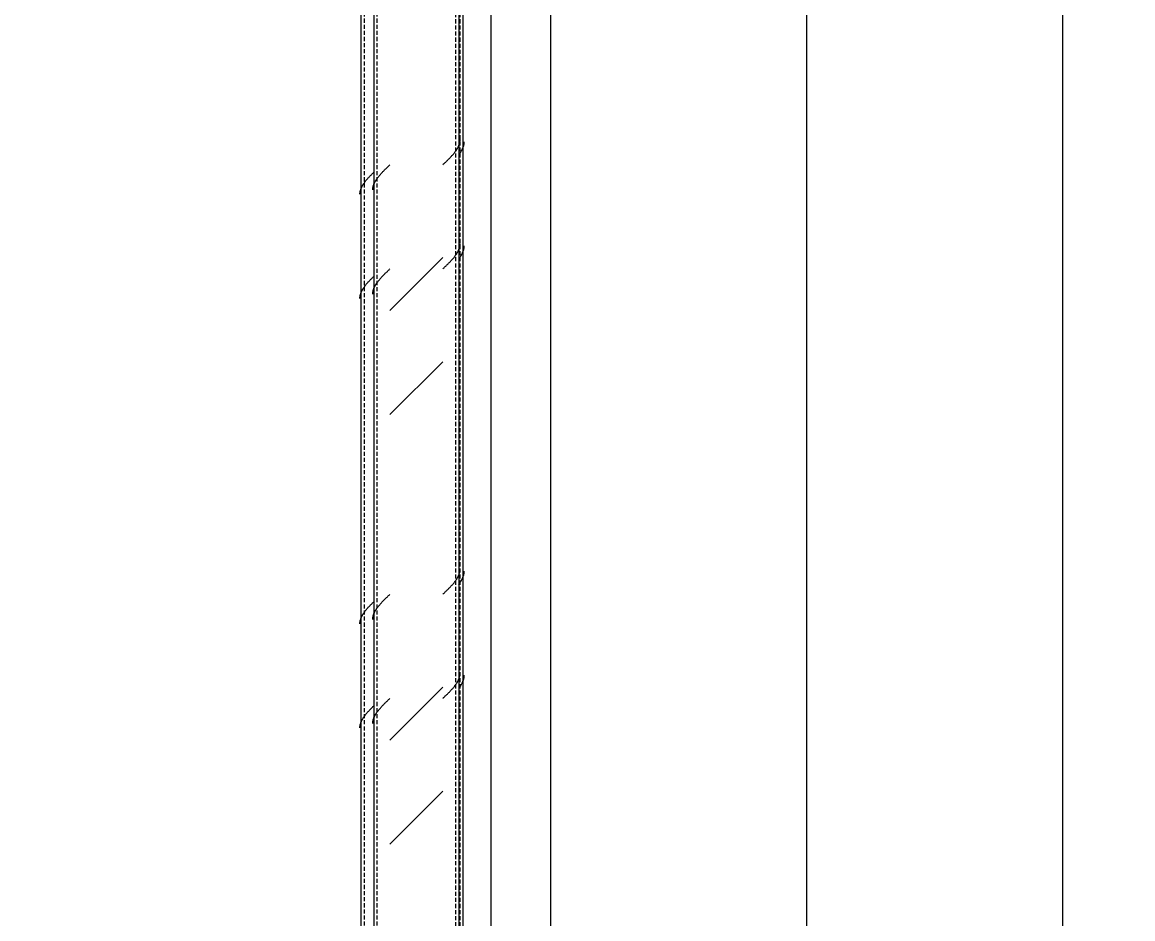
# Model space of a CAD drawing. Header units: centimetres. Extents: x -11896 to 2794, y -437 to 1921.
# Drawn here: x -2353 to -2222.9, y 174.1 to 279.1 of the extents above; entities that cross this region are included whole.
import ezdxf

# ---------------------------------------------------------------- set-up
doc = ezdxf.new("R2010")
doc.units = ezdxf.units.CM
doc.linetypes.add('Hidden', pattern=[0.714375, 0.47625, -0.238125])
for name, color, linetype, lineweight in [('A-ANNO-DIMS', 7, 'Continuous', 9), ('A-ANNO-DIMS-100', 7, 'Continuous', 9), ('A-WALL', 7, 'Continuous', 9), ('A-WALL-PATT', 7, 'Continuous', 35), ('S-COLS', 7, 'Continuous', 9)]:
    doc.layers.add(name, color=color, linetype=linetype, lineweight=lineweight)
doc.styles.add('Century Gothic_1', font='GOTHIC.TTF', dxfattribs={"height": 15})
doc.dimstyles.new('FCA_N_Cotas_E100', dxfattribs={"dimscale": 30.48, "dimtxt": 15.662524, "dimasz": 0.492126, "dimexe": 0.656168, "dimexo": 0.656168, "dimgap": 0.032808, "dimtad": 1, "dimlfac": 0.01, "dimrnd": 0.01, "dimzin": 0, "dimdsep": 46, "dimtxsty": 'Century Gothic_1', "dimblk1": 'OBLIQUE', "dimblk2": 'OBLIQUE', "dimsah": 1, "dimcen": 0.09, "dimdle": 0.656168, "dimazin": 2, "dimtfac": 1, "dimtdec": 4, "dimtix": 1, "dimtmove": 0, "dimatfit": 3, "dimfxl": 1, "dimtvp": 1, "dimtolj": 1, "dimtzin": 0, "dimarcsym": 2})

# ---------------------------------------------------------------- blocks, each defined once
blk = doc.blocks.new('FP_14-Sección 2-2')
at = {"layer": 'S-COLS'}
blk.add_line((-3752.5, 94), (-3752.5, 375.86), dxfattribs=at)
at = {"layer": 'S-COLS', "color": 9, "true_color": 0xc0c0c0}
for p, q in [((-3752.78, 264.16), (-3752.75, 264.21)), ((-3752.75, 264.21), (-3752.73, 264.26)), ((-3752.73, 264.26), (-3752.7, 264.3)), ((-3752.7, 264.3), (-3752.67, 264.35)), ((-3752.67, 264.35), (-3752.65, 264.4)), ((-3752.65, 264.4), (-3752.62, 264.44)), ((-3752.62, 264.44), (-3752.6, 264.49)), ((-3752.6, 264.49), (-3752.58, 264.54)), ((-3752.58, 264.54), (-3752.56, 264.58)), ((-3752.56, 264.58), (-3752.54, 264.63)), ((-3752.54, 264.63), (-3752.52, 264.68)), ((-3752.52, 264.68), (-3752.5, 264.72)), ((-3752.5, 264.72), (-3752.49, 264.77)), ((-3752.49, 264.77), (-3752.47, 264.82)), ((-3752.47, 264.82), (-3752.46, 264.86)), ((-3752.46, 264.86), (-3752.45, 264.91)), ((-3752.45, 264.91), (-3752.44, 264.96)), ((-3752.44, 264.96), (-3752.43, 265)), ((-3752.43, 265), (-3752.42, 265.05)), ((-3752.42, 265.05), (-3752.41, 265.1)), ((-3752.41, 265.1), (-3752.4, 265.14)), ((-3752.4, 265.19), (-3752.39, 265.24)), ((-3752.4, 265.14), (-3752.4, 265.19)), ((-3752.39, 265.28), (-3752.39, 265.33)), ((-3752.39, 265.24), (-3752.39, 265.28)), ((-3753.92, 262.85), (-3753.87, 262.9)), ((-3753.87, 262.9), (-3753.82, 262.95)), ((-3753.82, 262.95), (-3753.77, 262.99)), ((-3753.77, 262.99), (-3753.73, 263.04)), ((-3753.73, 263.04), (-3753.68, 263.09)), ((-3753.68, 263.09), (-3753.63, 263.13)), ((-3753.63, 263.13), (-3753.59, 263.18)), ((-3753.59, 263.18), (-3753.54, 263.23)), ((-3753.54, 263.23), (-3753.5, 263.27)), ((-3753.5, 263.27), (-3753.45, 263.32)), ((-3753.45, 263.32), (-3753.41, 263.37)), ((-3753.41, 263.37), (-3753.37, 263.41)), ((-3753.37, 263.41), (-3753.33, 263.46)), ((-3753.33, 263.46), (-3753.28, 263.51)), ((-3753.28, 263.51), (-3753.24, 263.55)), ((-3753.24, 263.55), (-3753.2, 263.6)), ((-3753.2, 263.6), (-3753.16, 263.65)), ((-3753.16, 263.65), (-3753.13, 263.69)), ((-3753.13, 263.69), (-3753.09, 263.74)), ((-3753.09, 263.74), (-3753.05, 263.79)), ((-3753.05, 263.79), (-3753.01, 263.83)), ((-3753.01, 263.83), (-3752.98, 263.88)), ((-3752.98, 263.88), (-3752.94, 263.93)), ((-3752.94, 263.93), (-3752.91, 263.97)), ((-3752.91, 263.97), (-3752.88, 264.02)), ((-3752.88, 264.02), (-3752.85, 264.07)), ((-3752.85, 264.07), (-3752.81, 264.11)), ((-3752.81, 264.11), (-3752.78, 264.16)), ((-3754.41, 262.38), (-3754.36, 262.43)), ((-3754.36, 262.43), (-3754.31, 262.48)), ((-3754.31, 262.48), (-3754.26, 262.53)), ((-3754.26, 262.53), (-3754.21, 262.57)), ((-3754.21, 262.57), (-3754.16, 262.62)), ((-3754.16, 262.62), (-3754.11, 262.67)), ((-3754.11, 262.67), (-3754.06, 262.71)), ((-3754.06, 262.71), (-3754.01, 262.76)), ((-3754.01, 262.76), (-3753.96, 262.81)), ((-3753.96, 262.81), (-3753.92, 262.85)), ((-3752.54, 252.44), (-3752.52, 252.49)), ((-3752.52, 252.49), (-3752.5, 252.53)), ((-3752.5, 252.53), (-3752.49, 252.58)), ((-3752.49, 252.58), (-3752.47, 252.63)), ((-3752.47, 252.63), (-3752.46, 252.67)), ((-3752.46, 252.67), (-3752.45, 252.72)), ((-3752.45, 252.72), (-3752.44, 252.77)), ((-3752.44, 252.77), (-3752.43, 252.81)), ((-3752.43, 252.81), (-3752.42, 252.86)), ((-3752.42, 252.86), (-3752.41, 252.91)), ((-3752.41, 252.91), (-3752.4, 252.95)), ((-3752.4, 253), (-3752.39, 253.05)), ((-3752.4, 252.95), (-3752.4, 253)), ((-3752.39, 253.09), (-3752.39, 253.14)), ((-3752.39, 253.05), (-3752.39, 253.09)), ((-3753.45, 251.13), (-3753.41, 251.18)), ((-3753.41, 251.18), (-3753.37, 251.22)), ((-3753.37, 251.22), (-3753.33, 251.27)), ((-3753.33, 251.27), (-3753.28, 251.32)), ((-3753.28, 251.32), (-3753.24, 251.36)), ((-3753.24, 251.36), (-3753.2, 251.41)), ((-3753.2, 251.41), (-3753.16, 251.46)), ((-3753.16, 251.46), (-3753.13, 251.5)), ((-3753.13, 251.5), (-3753.09, 251.55)), ((-3753.09, 251.55), (-3753.05, 251.6)), ((-3753.05, 251.6), (-3753.01, 251.64)), ((-3753.01, 251.64), (-3752.98, 251.69)), ((-3752.98, 251.69), (-3752.94, 251.74)), ((-3752.94, 251.74), (-3752.91, 251.79)), ((-3752.91, 251.79), (-3752.88, 251.83)), ((-3752.88, 251.83), (-3752.85, 251.88)), ((-3752.85, 251.88), (-3752.81, 251.93)), ((-3752.81, 251.93), (-3752.78, 251.97)), ((-3752.78, 251.97), (-3752.75, 252.02)), ((-3752.75, 252.02), (-3752.73, 252.07)), ((-3752.73, 252.07), (-3752.7, 252.11)), ((-3752.7, 252.11), (-3752.67, 252.16)), ((-3752.67, 252.16), (-3752.65, 252.21)), ((-3752.65, 252.21), (-3752.62, 252.25)), ((-3752.62, 252.25), (-3752.6, 252.3)), ((-3752.6, 252.3), (-3752.58, 252.35)), ((-3752.58, 252.35), (-3752.56, 252.39)), ((-3752.56, 252.39), (-3752.54, 252.44)), ((-3754.41, 250.2), (-3754.36, 250.24)), ((-3754.36, 250.24), (-3754.31, 250.29)), ((-3754.31, 250.29), (-3754.26, 250.34)), ((-3754.26, 250.34), (-3754.21, 250.38)), ((-3754.21, 250.38), (-3754.16, 250.43)), ((-3754.16, 250.43), (-3754.11, 250.48)), ((-3754.11, 250.48), (-3754.06, 250.52)), ((-3754.06, 250.52), (-3754.01, 250.57)), ((-3754.01, 250.57), (-3753.96, 250.62)), ((-3753.96, 250.62), (-3753.92, 250.66)), ((-3753.92, 250.66), (-3753.87, 250.71)), ((-3753.87, 250.71), (-3753.82, 250.76)), ((-3753.82, 250.76), (-3753.77, 250.8)), ((-3753.77, 250.8), (-3753.73, 250.85)), ((-3753.73, 250.85), (-3753.68, 250.9)), ((-3753.68, 250.9), (-3753.63, 250.94)), ((-3753.63, 250.94), (-3753.59, 250.99)), ((-3753.59, 250.99), (-3753.54, 251.04)), ((-3753.54, 251.04), (-3753.5, 251.08)), ((-3753.5, 251.08), (-3753.45, 251.13)), ((-3752.43, 214.71), (-3752.42, 214.76)), ((-3752.42, 214.76), (-3752.41, 214.81)), ((-3752.41, 214.81), (-3752.4, 214.85)), ((-3752.4, 214.9), (-3752.39, 214.95)), ((-3752.4, 214.85), (-3752.4, 214.9)), ((-3752.39, 214.99), (-3752.39, 215.04)), ((-3752.39, 214.95), (-3752.39, 214.99)), ((-3753.13, 213.4), (-3753.09, 213.45)), ((-3753.09, 213.45), (-3753.05, 213.5)), ((-3753.05, 213.5), (-3753.01, 213.54)), ((-3753.01, 213.54), (-3752.98, 213.59)), ((-3752.98, 213.59), (-3752.94, 213.64)), ((-3752.94, 213.64), (-3752.91, 213.69)), ((-3752.91, 213.69), (-3752.88, 213.73)), ((-3752.88, 213.73), (-3752.85, 213.78)), ((-3752.85, 213.78), (-3752.81, 213.83)), ((-3752.81, 213.83), (-3752.78, 213.87)), ((-3752.78, 213.87), (-3752.75, 213.92)), ((-3752.75, 213.92), (-3752.73, 213.97)), ((-3752.73, 213.97), (-3752.7, 214.01)), ((-3752.7, 214.01), (-3752.67, 214.06)), ((-3752.67, 214.06), (-3752.65, 214.11)), ((-3752.65, 214.11), (-3752.62, 214.15)), ((-3752.62, 214.15), (-3752.6, 214.2)), ((-3752.6, 214.2), (-3752.58, 214.25)), ((-3752.58, 214.25), (-3752.56, 214.29)), ((-3752.56, 214.29), (-3752.54, 214.34)), ((-3752.54, 214.34), (-3752.52, 214.39)), ((-3752.52, 214.39), (-3752.5, 214.43)), ((-3752.5, 214.43), (-3752.49, 214.48)), ((-3752.49, 214.48), (-3752.47, 214.53)), ((-3752.47, 214.53), (-3752.46, 214.57)), ((-3752.46, 214.57), (-3752.45, 214.62)), ((-3752.45, 214.62), (-3752.44, 214.67)), ((-3752.44, 214.67), (-3752.43, 214.71)), ((-3754.41, 212.1), (-3754.36, 212.14)), ((-3754.36, 212.14), (-3754.31, 212.19)), ((-3754.31, 212.19), (-3754.26, 212.24)), ((-3754.26, 212.24), (-3754.21, 212.28)), ((-3754.21, 212.28), (-3754.16, 212.33)), ((-3754.16, 212.33), (-3754.11, 212.38)), ((-3754.11, 212.38), (-3754.06, 212.42)), ((-3754.06, 212.42), (-3754.01, 212.47)), ((-3754.01, 212.47), (-3753.96, 212.52)), ((-3753.96, 212.52), (-3753.92, 212.56)), ((-3753.92, 212.56), (-3753.87, 212.61)), ((-3753.87, 212.61), (-3753.82, 212.66)), ((-3753.82, 212.66), (-3753.77, 212.7)), ((-3753.77, 212.7), (-3753.73, 212.75)), ((-3753.73, 212.75), (-3753.68, 212.8)), ((-3753.68, 212.8), (-3753.63, 212.84)), ((-3753.63, 212.84), (-3753.59, 212.89)), ((-3753.59, 212.89), (-3753.54, 212.94)), ((-3753.54, 212.94), (-3753.5, 212.98)), ((-3753.5, 212.98), (-3753.45, 213.03)), ((-3753.45, 213.03), (-3753.41, 213.08)), ((-3753.41, 213.08), (-3753.37, 213.12)), ((-3753.37, 213.12), (-3753.33, 213.17)), ((-3753.33, 213.17), (-3753.28, 213.22)), ((-3753.28, 213.22), (-3753.24, 213.26)), ((-3753.24, 213.26), (-3753.2, 213.31)), ((-3753.2, 213.31), (-3753.16, 213.36)), ((-3753.16, 213.36), (-3753.13, 213.4)), ((-3752.78, 201.68), (-3752.75, 201.73)), ((-3752.75, 201.73), (-3752.73, 201.78)), ((-3752.73, 201.78), (-3752.7, 201.82)), ((-3752.7, 201.82), (-3752.67, 201.87)), ((-3752.67, 201.87), (-3752.65, 201.92)), ((-3752.65, 201.92), (-3752.62, 201.96)), ((-3752.62, 201.96), (-3752.6, 202.01)), ((-3752.6, 202.01), (-3752.58, 202.06)), ((-3752.58, 202.06), (-3752.56, 202.1)), ((-3752.56, 202.1), (-3752.54, 202.15)), ((-3752.54, 202.15), (-3752.52, 202.2)), ((-3752.52, 202.2), (-3752.5, 202.24)), ((-3752.5, 202.24), (-3752.49, 202.29)), ((-3752.49, 202.29), (-3752.47, 202.34)), ((-3752.47, 202.34), (-3752.46, 202.38)), ((-3752.46, 202.38), (-3752.45, 202.43)), ((-3752.45, 202.43), (-3752.44, 202.48)), ((-3752.44, 202.48), (-3752.43, 202.52)), ((-3752.43, 202.52), (-3752.42, 202.57)), ((-3752.42, 202.57), (-3752.41, 202.62)), ((-3752.41, 202.62), (-3752.4, 202.66)), ((-3752.4, 202.71), (-3752.39, 202.76)), ((-3752.4, 202.66), (-3752.4, 202.71)), ((-3752.39, 202.8), (-3752.39, 202.85)), ((-3752.39, 202.76), (-3752.39, 202.8)), ((-3753.92, 200.37), (-3753.87, 200.42)), ((-3753.87, 200.42), (-3753.82, 200.47)), ((-3753.82, 200.47), (-3753.77, 200.51)), ((-3753.77, 200.51), (-3753.73, 200.56)), ((-3753.73, 200.56), (-3753.68, 200.61)), ((-3753.68, 200.61), (-3753.63, 200.65)), ((-3753.63, 200.65), (-3753.59, 200.7)), ((-3753.59, 200.7), (-3753.54, 200.75)), ((-3753.54, 200.75), (-3753.5, 200.79)), ((-3753.5, 200.79), (-3753.45, 200.84)), ((-3753.45, 200.84), (-3753.41, 200.89)), ((-3753.41, 200.89), (-3753.37, 200.93)), ((-3753.37, 200.93), (-3753.33, 200.98)), ((-3753.33, 200.98), (-3753.28, 201.03)), ((-3753.28, 201.03), (-3753.24, 201.07)), ((-3753.24, 201.07), (-3753.2, 201.12)), ((-3753.2, 201.12), (-3753.16, 201.17)), ((-3753.16, 201.17), (-3753.13, 201.22)), ((-3753.13, 201.22), (-3753.09, 201.26)), ((-3753.09, 201.26), (-3753.05, 201.31)), ((-3753.05, 201.31), (-3753.01, 201.36)), ((-3753.01, 201.36), (-3752.98, 201.4)), ((-3752.98, 201.4), (-3752.94, 201.45)), ((-3752.94, 201.45), (-3752.91, 201.5)), ((-3752.91, 201.5), (-3752.88, 201.54)), ((-3752.88, 201.54), (-3752.85, 201.59)), ((-3752.85, 201.59), (-3752.81, 201.64)), ((-3752.81, 201.64), (-3752.78, 201.68)), ((-3754.41, 199.91), (-3754.36, 199.95)), ((-3754.36, 199.95), (-3754.31, 200)), ((-3754.31, 200), (-3754.26, 200.05)), ((-3754.26, 200.05), (-3754.21, 200.09)), ((-3754.21, 200.09), (-3754.16, 200.14)), ((-3754.16, 200.14), (-3754.11, 200.19)), ((-3754.11, 200.19), (-3754.06, 200.23)), ((-3754.06, 200.23), (-3754.01, 200.28)), ((-3754.01, 200.28), (-3753.96, 200.33)), ((-3753.96, 200.33), (-3753.92, 200.37))]:
    blk.add_line(p, q, dxfattribs=at)
blk = doc.blocks.new('FP_15-Sección 2-2')
at = {"layer": 'S-COLS'}
blk.add_line((-3762.5, 375.86), (-3762.5, 94), dxfattribs=at)
at = {"layer": 'S-COLS', "color": 9, "true_color": 0xc0c0c0}
for p, q in [((-3761.46, 261.54), (-3761.42, 261.59)), ((-3761.42, 261.59), (-3761.37, 261.64)), ((-3761.37, 261.64), (-3761.33, 261.68)), ((-3761.33, 261.68), (-3761.28, 261.73)), ((-3761.28, 261.73), (-3761.23, 261.78)), ((-3761.23, 261.78), (-3761.18, 261.82)), ((-3761.18, 261.82), (-3761.14, 261.87)), ((-3761.14, 261.87), (-3761.09, 261.92)), ((-3761.09, 261.92), (-3761.04, 261.96)), ((-3761.04, 261.96), (-3760.99, 262.01)), ((-3760.99, 262.01), (-3760.94, 262.06)), ((-3760.94, 262.06), (-3760.89, 262.1)), ((-3760.89, 262.1), (-3760.85, 262.15)), ((-3760.85, 262.15), (-3760.8, 262.2)), ((-3760.8, 262.2), (-3760.75, 262.24)), ((-3760.75, 262.24), (-3760.7, 262.29)), ((-3760.7, 262.29), (-3760.65, 262.34)), ((-3760.65, 262.34), (-3760.6, 262.38)), ((-3762.42, 260.23), (-3762.4, 260.28)), ((-3762.4, 260.28), (-3762.38, 260.33)), ((-3762.38, 260.33), (-3762.36, 260.37)), ((-3762.36, 260.37), (-3762.33, 260.42)), ((-3762.33, 260.42), (-3762.31, 260.47)), ((-3762.31, 260.47), (-3762.28, 260.51)), ((-3762.28, 260.51), (-3762.25, 260.56)), ((-3762.25, 260.56), (-3762.22, 260.61)), ((-3762.22, 260.61), (-3762.19, 260.65)), ((-3762.19, 260.65), (-3762.16, 260.7)), ((-3762.16, 260.7), (-3762.13, 260.75)), ((-3762.13, 260.75), (-3762.1, 260.8)), ((-3762.1, 260.8), (-3762.06, 260.84)), ((-3762.06, 260.84), (-3762.03, 260.89)), ((-3762.03, 260.89), (-3761.99, 260.94)), ((-3761.99, 260.94), (-3761.96, 260.98)), ((-3761.96, 260.98), (-3761.92, 261.03)), ((-3761.92, 261.03), (-3761.88, 261.08)), ((-3761.88, 261.08), (-3761.84, 261.12)), ((-3761.84, 261.12), (-3761.8, 261.17)), ((-3761.8, 261.17), (-3761.76, 261.22)), ((-3761.76, 261.22), (-3761.72, 261.26)), ((-3761.72, 261.26), (-3761.68, 261.31)), ((-3761.68, 261.31), (-3761.64, 261.36)), ((-3761.64, 261.36), (-3761.59, 261.4)), ((-3761.59, 261.4), (-3761.55, 261.45)), ((-3761.55, 261.45), (-3761.51, 261.5)), ((-3761.51, 261.5), (-3761.46, 261.54)), ((-3762.62, 259.49), (-3762.61, 259.53)), ((-3762.62, 259.44), (-3762.62, 259.49)), ((-3762.61, 259.58), (-3762.6, 259.63)), ((-3762.61, 259.53), (-3762.61, 259.58)), ((-3762.6, 259.67), (-3762.59, 259.72)), ((-3762.6, 259.63), (-3762.6, 259.67)), ((-3762.59, 259.72), (-3762.58, 259.77)), ((-3762.58, 259.77), (-3762.57, 259.81)), ((-3762.57, 259.81), (-3762.56, 259.86)), ((-3762.56, 259.86), (-3762.55, 259.91)), ((-3762.55, 259.91), (-3762.53, 259.95)), ((-3762.53, 259.95), (-3762.52, 260)), ((-3762.52, 260), (-3762.5, 260.05)), ((-3762.5, 260.05), (-3762.48, 260.09)), ((-3762.48, 260.09), (-3762.47, 260.14)), ((-3762.47, 260.14), (-3762.45, 260.19)), ((-3762.45, 260.19), (-3762.42, 260.23)), ((-3760.99, 249.82), (-3760.94, 249.87)), ((-3760.94, 249.87), (-3760.89, 249.91)), ((-3760.89, 249.91), (-3760.85, 249.96)), ((-3760.85, 249.96), (-3760.8, 250.01)), ((-3760.8, 250.01), (-3760.75, 250.06)), ((-3760.75, 250.06), (-3760.7, 250.1)), ((-3760.7, 250.1), (-3760.65, 250.15)), ((-3760.65, 250.15), (-3760.6, 250.2)), ((-3762.13, 248.56), (-3762.1, 248.61)), ((-3762.1, 248.61), (-3762.06, 248.65)), ((-3762.06, 248.65), (-3762.03, 248.7)), ((-3762.03, 248.7), (-3761.99, 248.75)), ((-3761.99, 248.75), (-3761.96, 248.79)), ((-3761.96, 248.79), (-3761.92, 248.84)), ((-3761.92, 248.84), (-3761.88, 248.89)), ((-3761.88, 248.89), (-3761.84, 248.93)), ((-3761.84, 248.93), (-3761.8, 248.98)), ((-3761.8, 248.98), (-3761.76, 249.03)), ((-3761.76, 249.03), (-3761.72, 249.07)), ((-3761.72, 249.07), (-3761.68, 249.12)), ((-3761.68, 249.12), (-3761.64, 249.17)), ((-3761.64, 249.17), (-3761.59, 249.21)), ((-3761.59, 249.21), (-3761.55, 249.26)), ((-3761.55, 249.26), (-3761.51, 249.31)), ((-3761.51, 249.31), (-3761.46, 249.35)), ((-3761.46, 249.35), (-3761.42, 249.4)), ((-3761.42, 249.4), (-3761.37, 249.45)), ((-3761.37, 249.45), (-3761.33, 249.49)), ((-3761.33, 249.49), (-3761.28, 249.54)), ((-3761.28, 249.54), (-3761.23, 249.59)), ((-3761.23, 249.59), (-3761.18, 249.63)), ((-3761.18, 249.63), (-3761.14, 249.68)), ((-3761.14, 249.68), (-3761.09, 249.73)), ((-3761.09, 249.73), (-3761.04, 249.77)), ((-3761.04, 249.77), (-3760.99, 249.82)), ((-3762.62, 247.3), (-3762.61, 247.34)), ((-3762.62, 247.25), (-3762.62, 247.3)), ((-3762.61, 247.39), (-3762.6, 247.44)), ((-3762.61, 247.34), (-3762.61, 247.39)), ((-3762.6, 247.48), (-3762.59, 247.53)), ((-3762.6, 247.44), (-3762.6, 247.48)), ((-3762.59, 247.53), (-3762.58, 247.58)), ((-3762.58, 247.58), (-3762.57, 247.62)), ((-3762.57, 247.62), (-3762.56, 247.67)), ((-3762.56, 247.67), (-3762.55, 247.72)), ((-3762.55, 247.72), (-3762.53, 247.76)), ((-3762.53, 247.76), (-3762.52, 247.81)), ((-3762.52, 247.81), (-3762.5, 247.86)), ((-3762.5, 247.86), (-3762.48, 247.9)), ((-3762.48, 247.9), (-3762.47, 247.95)), ((-3762.47, 247.95), (-3762.45, 248)), ((-3762.45, 248), (-3762.42, 248.04)), ((-3762.42, 248.04), (-3762.4, 248.09)), ((-3762.4, 248.09), (-3762.38, 248.14)), ((-3762.38, 248.14), (-3762.36, 248.18)), ((-3762.36, 248.18), (-3762.33, 248.23)), ((-3762.33, 248.23), (-3762.31, 248.28)), ((-3762.31, 248.28), (-3762.28, 248.33)), ((-3762.28, 248.33), (-3762.25, 248.37)), ((-3762.25, 248.37), (-3762.22, 248.42)), ((-3762.22, 248.42), (-3762.19, 248.47)), ((-3762.19, 248.47), (-3762.16, 248.51)), ((-3762.16, 248.51), (-3762.13, 248.56)), ((-3761.88, 210.79), (-3761.84, 210.83)), ((-3761.84, 210.83), (-3761.8, 210.88)), ((-3761.8, 210.88), (-3761.76, 210.93)), ((-3761.76, 210.93), (-3761.72, 210.97)), ((-3761.72, 210.97), (-3761.68, 211.02)), ((-3761.68, 211.02), (-3761.64, 211.07)), ((-3761.64, 211.07), (-3761.59, 211.11)), ((-3761.59, 211.11), (-3761.55, 211.16)), ((-3761.55, 211.16), (-3761.51, 211.21)), ((-3761.51, 211.21), (-3761.46, 211.25)), ((-3761.46, 211.25), (-3761.42, 211.3)), ((-3761.42, 211.3), (-3761.37, 211.35)), ((-3761.37, 211.35), (-3761.33, 211.39)), ((-3761.33, 211.39), (-3761.28, 211.44)), ((-3761.28, 211.44), (-3761.23, 211.49)), ((-3761.23, 211.49), (-3761.18, 211.53)), ((-3761.18, 211.53), (-3761.14, 211.58)), ((-3761.14, 211.58), (-3761.09, 211.63)), ((-3761.09, 211.63), (-3761.04, 211.67)), ((-3761.04, 211.67), (-3760.99, 211.72)), ((-3760.99, 211.72), (-3760.94, 211.77)), ((-3760.94, 211.77), (-3760.89, 211.81)), ((-3760.89, 211.81), (-3760.85, 211.86)), ((-3760.85, 211.86), (-3760.8, 211.91)), ((-3760.8, 211.91), (-3760.75, 211.96)), ((-3760.75, 211.96), (-3760.7, 212)), ((-3760.7, 212), (-3760.65, 212.05)), ((-3760.65, 212.05), (-3760.6, 212.1)), ((-3762.58, 209.48), (-3762.57, 209.52)), ((-3762.57, 209.52), (-3762.56, 209.57)), ((-3762.56, 209.57), (-3762.55, 209.62)), ((-3762.55, 209.62), (-3762.53, 209.66)), ((-3762.53, 209.66), (-3762.52, 209.71)), ((-3762.52, 209.71), (-3762.5, 209.76)), ((-3762.5, 209.76), (-3762.48, 209.8)), ((-3762.48, 209.8), (-3762.47, 209.85)), ((-3762.47, 209.85), (-3762.45, 209.9)), ((-3762.45, 209.9), (-3762.42, 209.94)), ((-3762.42, 209.94), (-3762.4, 209.99)), ((-3762.4, 209.99), (-3762.38, 210.04)), ((-3762.38, 210.04), (-3762.36, 210.08)), ((-3762.36, 210.08), (-3762.33, 210.13)), ((-3762.33, 210.13), (-3762.31, 210.18)), ((-3762.31, 210.18), (-3762.28, 210.23)), ((-3762.28, 210.23), (-3762.25, 210.27)), ((-3762.25, 210.27), (-3762.22, 210.32)), ((-3762.22, 210.32), (-3762.19, 210.37)), ((-3762.19, 210.37), (-3762.16, 210.41)), ((-3762.16, 210.41), (-3762.13, 210.46)), ((-3762.13, 210.46), (-3762.1, 210.51)), ((-3762.1, 210.51), (-3762.06, 210.55)), ((-3762.06, 210.55), (-3762.03, 210.6)), ((-3762.03, 210.6), (-3761.99, 210.65)), ((-3761.99, 210.65), (-3761.96, 210.69)), ((-3761.96, 210.69), (-3761.92, 210.74)), ((-3761.92, 210.74), (-3761.88, 210.79)), ((-3762.62, 209.2), (-3762.61, 209.24)), ((-3762.62, 209.15), (-3762.62, 209.2)), ((-3762.61, 209.29), (-3762.6, 209.34)), ((-3762.61, 209.24), (-3762.61, 209.29)), ((-3762.6, 209.38), (-3762.59, 209.43)), ((-3762.6, 209.34), (-3762.6, 209.38)), ((-3762.59, 209.43), (-3762.58, 209.48)), ((-3761.46, 199.06), (-3761.42, 199.11)), ((-3761.42, 199.11), (-3761.37, 199.16)), ((-3761.37, 199.16), (-3761.33, 199.2)), ((-3761.33, 199.2), (-3761.28, 199.25)), ((-3761.28, 199.25), (-3761.23, 199.3)), ((-3761.23, 199.3), (-3761.18, 199.34)), ((-3761.18, 199.34), (-3761.14, 199.39)), ((-3761.14, 199.39), (-3761.09, 199.44)), ((-3761.09, 199.44), (-3761.04, 199.49)), ((-3761.04, 199.49), (-3760.99, 199.53)), ((-3760.99, 199.53), (-3760.94, 199.58)), ((-3760.94, 199.58), (-3760.89, 199.63)), ((-3760.89, 199.63), (-3760.85, 199.67)), ((-3760.85, 199.67), (-3760.8, 199.72)), ((-3760.8, 199.72), (-3760.75, 199.77)), ((-3760.75, 199.77), (-3760.7, 199.81)), ((-3760.7, 199.81), (-3760.65, 199.86)), ((-3760.65, 199.86), (-3760.6, 199.91)), ((-3762.4, 197.8), (-3762.38, 197.85)), ((-3762.38, 197.85), (-3762.36, 197.9)), ((-3762.36, 197.9), (-3762.33, 197.94)), ((-3762.33, 197.94), (-3762.31, 197.99)), ((-3762.31, 197.99), (-3762.28, 198.04)), ((-3762.28, 198.04), (-3762.25, 198.08)), ((-3762.25, 198.08), (-3762.22, 198.13)), ((-3762.22, 198.13), (-3762.19, 198.18)), ((-3762.19, 198.18), (-3762.16, 198.22)), ((-3762.16, 198.22), (-3762.13, 198.27)), ((-3762.13, 198.27), (-3762.1, 198.32)), ((-3762.1, 198.32), (-3762.06, 198.36)), ((-3762.06, 198.36), (-3762.03, 198.41)), ((-3762.03, 198.41), (-3761.99, 198.46)), ((-3761.99, 198.46), (-3761.96, 198.5)), ((-3761.96, 198.5), (-3761.92, 198.55)), ((-3761.92, 198.55), (-3761.88, 198.6)), ((-3761.88, 198.6), (-3761.84, 198.64)), ((-3761.84, 198.64), (-3761.8, 198.69)), ((-3761.8, 198.69), (-3761.76, 198.74)), ((-3761.76, 198.74), (-3761.72, 198.78)), ((-3761.72, 198.78), (-3761.68, 198.83)), ((-3761.68, 198.83), (-3761.64, 198.88)), ((-3761.64, 198.88), (-3761.59, 198.92)), ((-3761.59, 198.92), (-3761.55, 198.97)), ((-3761.55, 198.97), (-3761.51, 199.02)), ((-3761.51, 199.02), (-3761.46, 199.06)), ((-3762.62, 197.01), (-3762.61, 197.05)), ((-3762.62, 196.96), (-3762.62, 197.01)), ((-3762.61, 197.1), (-3762.6, 197.15)), ((-3762.61, 197.05), (-3762.61, 197.1)), ((-3762.6, 197.19), (-3762.59, 197.24)), ((-3762.6, 197.15), (-3762.6, 197.19)), ((-3762.59, 197.24), (-3762.58, 197.29)), ((-3762.58, 197.29), (-3762.57, 197.33)), ((-3762.57, 197.33), (-3762.56, 197.38)), ((-3762.56, 197.38), (-3762.55, 197.43)), ((-3762.55, 197.43), (-3762.53, 197.47)), ((-3762.53, 197.47), (-3762.52, 197.52)), ((-3762.52, 197.52), (-3762.5, 197.57)), ((-3762.5, 197.57), (-3762.48, 197.62)), ((-3762.48, 197.62), (-3762.47, 197.66)), ((-3762.47, 197.66), (-3762.45, 197.71)), ((-3762.45, 197.71), (-3762.42, 197.76)), ((-3762.42, 197.76), (-3762.4, 197.8))]:
    blk.add_line(p, q, dxfattribs=at)
blk = doc.blocks.new('HSS Rectangular-Column - 100 x 100 mm-1654927-Sección 2-2')
at = {"layer": 'S-COLS', "true_color": 0xc0c0c0}
h = blk.add_hatch(dxfattribs=at)
h.set_pattern_fill('FP_7', color=9, style=0, pattern_type=2)
h.set_pattern_definition([(45, (-5061.785, 712), (-25.1447, 25.1447), []), (45, (-5061.785, 750.1), (-25.1447, 25.1447), [])])
h.paths.add_polyline_path([(-3754.41, 94), (-3754.41, 375.86), (-3755, 375.81), (-3755.28, 375.14), (-3756.08, 374.86), (-3759.22, 374.93), (-3759.72, 375.14), (-3760, 375.86), (-3760.6, 375.81), (-3760.6, 94)])
h.paths.add_polyline_path([(-3756.46, 375.36), (-3755.78, 375.64), (-3755.78, 375.86), (-3759.29, 375.81), (-3759.22, 375.64), (-3758.55, 375.36)])
at = {"layer": 'S-COLS', "linetype": 'Hidden'}
for p, q in [((-3762.1, 94), (-3762.1, 375.86)), ((-3752.9, 375.86), (-3752.9, 94))]:
    blk.add_line(p, q, dxfattribs=at)
at = {"layer": 'S-COLS'}
for name in ['FP_15-Sección 2-2', 'FP_14-Sección 2-2']:
    blk.add_blockref(name, (0, 0), dxfattribs=at)
blk = doc.blocks.new('FP_17-Sección 2-2')
at = {"layer": 'S-COLS'}
blk.add_line((-3752, 94), (-3752, 375.86), dxfattribs=at)
at = {"layer": 'S-COLS', "color": 9, "true_color": 0xc0c0c0}
for p, q in [((-3752.15, 264.15), (-3752.12, 264.2)), ((-3752.12, 264.2), (-3752.1, 264.25)), ((-3752.1, 264.25), (-3752.08, 264.29)), ((-3752.08, 264.29), (-3752.06, 264.34)), ((-3752.06, 264.34), (-3752.04, 264.39)), ((-3752.04, 264.39), (-3752.02, 264.43)), ((-3752.02, 264.43), (-3752, 264.48)), ((-3752, 264.48), (-3751.99, 264.53)), ((-3751.99, 264.53), (-3751.97, 264.57)), ((-3751.97, 264.57), (-3751.96, 264.62)), ((-3751.96, 264.62), (-3751.95, 264.67)), ((-3751.95, 264.67), (-3751.94, 264.71)), ((-3751.94, 264.71), (-3751.93, 264.76)), ((-3751.93, 264.76), (-3751.92, 264.81)), ((-3751.92, 264.81), (-3751.91, 264.85)), ((-3751.91, 264.85), (-3751.9, 264.9)), ((-3751.9, 264.95), (-3751.89, 264.99)), ((-3751.9, 264.9), (-3751.9, 264.95)), ((-3751.89, 265.04), (-3751.89, 265.09)), ((-3751.89, 264.99), (-3751.89, 265.04)), ((-3752.51, 263.59), (-3752.48, 263.64)), ((-3752.48, 263.64), (-3752.44, 263.68)), ((-3752.44, 263.68), (-3752.41, 263.73)), ((-3752.41, 263.73), (-3752.38, 263.78)), ((-3752.38, 263.78), (-3752.35, 263.83)), ((-3752.35, 263.83), (-3752.31, 263.87)), ((-3752.31, 263.87), (-3752.28, 263.92)), ((-3752.28, 263.92), (-3752.25, 263.97)), ((-3752.25, 263.97), (-3752.23, 264.01)), ((-3752.23, 264.01), (-3752.2, 264.06)), ((-3752.2, 264.06), (-3752.17, 264.11)), ((-3752.17, 264.11), (-3752.15, 264.15)), ((-3751.96, 252.43), (-3751.95, 252.48)), ((-3751.95, 252.48), (-3751.94, 252.52)), ((-3751.94, 252.52), (-3751.93, 252.57)), ((-3751.93, 252.57), (-3751.92, 252.62)), ((-3751.92, 252.62), (-3751.91, 252.66)), ((-3751.91, 252.66), (-3751.9, 252.71)), ((-3751.9, 252.76), (-3751.89, 252.8)), ((-3751.9, 252.71), (-3751.9, 252.76)), ((-3751.89, 252.85), (-3751.89, 252.9)), ((-3751.89, 252.8), (-3751.89, 252.85)), ((-3752.51, 251.4), (-3752.48, 251.45)), ((-3752.48, 251.45), (-3752.44, 251.5)), ((-3752.44, 251.5), (-3752.41, 251.54)), ((-3752.41, 251.54), (-3752.38, 251.59)), ((-3752.38, 251.59), (-3752.35, 251.64)), ((-3752.35, 251.64), (-3752.31, 251.68)), ((-3752.31, 251.68), (-3752.28, 251.73)), ((-3752.28, 251.73), (-3752.25, 251.78)), ((-3752.25, 251.78), (-3752.23, 251.82)), ((-3752.23, 251.82), (-3752.2, 251.87)), ((-3752.2, 251.87), (-3752.17, 251.92)), ((-3752.17, 251.92), (-3752.15, 251.96)), ((-3752.15, 251.96), (-3752.12, 252.01)), ((-3752.12, 252.01), (-3752.1, 252.06)), ((-3752.1, 252.06), (-3752.08, 252.1)), ((-3752.08, 252.1), (-3752.06, 252.15)), ((-3752.06, 252.15), (-3752.04, 252.2)), ((-3752.04, 252.2), (-3752.02, 252.24)), ((-3752.02, 252.24), (-3752, 252.29)), ((-3752, 252.29), (-3751.99, 252.34)), ((-3751.99, 252.34), (-3751.97, 252.38)), ((-3751.97, 252.38), (-3751.96, 252.43)), ((-3751.89, 214.75), (-3751.89, 214.8)), ((-3751.89, 214.7), (-3751.89, 214.75)), ((-3752.44, 213.4), (-3752.41, 213.44)), ((-3752.41, 213.44), (-3752.38, 213.49)), ((-3752.38, 213.49), (-3752.35, 213.54)), ((-3752.35, 213.54), (-3752.31, 213.58)), ((-3752.31, 213.58), (-3752.28, 213.63)), ((-3752.28, 213.63), (-3752.25, 213.68)), ((-3752.25, 213.68), (-3752.23, 213.72)), ((-3752.23, 213.72), (-3752.2, 213.77)), ((-3752.2, 213.77), (-3752.17, 213.82)), ((-3752.17, 213.82), (-3752.15, 213.86)), ((-3752.15, 213.86), (-3752.12, 213.91)), ((-3752.12, 213.91), (-3752.1, 213.96)), ((-3752.1, 213.96), (-3752.08, 214)), ((-3752.08, 214), (-3752.06, 214.05)), ((-3752.06, 214.05), (-3752.04, 214.1)), ((-3752.04, 214.1), (-3752.02, 214.14)), ((-3752.02, 214.14), (-3752, 214.19)), ((-3752, 214.19), (-3751.99, 214.24)), ((-3751.99, 214.24), (-3751.97, 214.28)), ((-3751.97, 214.28), (-3751.96, 214.33)), ((-3751.96, 214.33), (-3751.95, 214.38)), ((-3751.95, 214.38), (-3751.94, 214.42)), ((-3751.94, 214.42), (-3751.93, 214.47)), ((-3751.93, 214.47), (-3751.92, 214.52)), ((-3751.92, 214.52), (-3751.91, 214.56)), ((-3751.91, 214.56), (-3751.9, 214.61)), ((-3751.9, 214.66), (-3751.89, 214.7)), ((-3751.9, 214.61), (-3751.9, 214.66)), ((-3752.51, 213.3), (-3752.48, 213.35)), ((-3752.48, 213.35), (-3752.44, 213.4)), ((-3752.15, 201.67), (-3752.12, 201.72)), ((-3752.12, 201.72), (-3752.1, 201.77)), ((-3752.1, 201.77), (-3752.08, 201.81)), ((-3752.08, 201.81), (-3752.06, 201.86)), ((-3752.06, 201.86), (-3752.04, 201.91)), ((-3752.04, 201.91), (-3752.02, 201.95)), ((-3752.02, 201.95), (-3752, 202)), ((-3752, 202), (-3751.99, 202.05)), ((-3751.99, 202.05), (-3751.97, 202.09)), ((-3751.97, 202.09), (-3751.96, 202.14)), ((-3751.96, 202.14), (-3751.95, 202.19)), ((-3751.95, 202.19), (-3751.94, 202.23)), ((-3751.94, 202.23), (-3751.93, 202.28)), ((-3751.93, 202.28), (-3751.92, 202.33)), ((-3751.92, 202.33), (-3751.91, 202.37)), ((-3751.91, 202.37), (-3751.9, 202.42)), ((-3751.9, 202.47), (-3751.89, 202.52)), ((-3751.9, 202.42), (-3751.9, 202.47)), ((-3751.89, 202.56), (-3751.89, 202.61)), ((-3751.89, 202.52), (-3751.89, 202.56)), ((-3752.51, 201.11), (-3752.48, 201.16)), ((-3752.48, 201.16), (-3752.44, 201.21)), ((-3752.44, 201.21), (-3752.41, 201.25)), ((-3752.41, 201.25), (-3752.38, 201.3)), ((-3752.38, 201.3), (-3752.35, 201.35)), ((-3752.35, 201.35), (-3752.31, 201.39)), ((-3752.31, 201.39), (-3752.28, 201.44)), ((-3752.28, 201.44), (-3752.25, 201.49)), ((-3752.25, 201.49), (-3752.23, 201.53)), ((-3752.23, 201.53), (-3752.2, 201.58)), ((-3752.2, 201.58), (-3752.17, 201.63)), ((-3752.17, 201.63), (-3752.15, 201.67))]:
    blk.add_line(p, q, dxfattribs=at)
blk = doc.blocks.new('HSS Rectangular-Column - 100 x 100 mm-V16-Sección 2-2')
at = {"layer": 'S-COLS', "linetype": 'Hidden'}
blk.add_line((-3752.4, 375.86), (-3752.4, 94), dxfattribs=at)
at = {"layer": 'S-COLS'}
blk.add_blockref('FP_17-Sección 2-2', (0, 0), dxfattribs=at)
blk = doc.blocks.new('FP_19-Sección 2-2')
at = {"layer": 'S-COLS'}
blk.add_line((-3764, 374.86), (-3764, 94), dxfattribs=at)
at = {"layer": 'S-COLS', "color": 9, "true_color": 0xc0c0c0}
for p, q in [((-3763.63, 260.25), (-3763.6, 260.29)), ((-3763.6, 260.29), (-3763.56, 260.34)), ((-3763.56, 260.34), (-3763.53, 260.39)), ((-3763.53, 260.39), (-3763.49, 260.43)), ((-3763.49, 260.43), (-3763.46, 260.48)), ((-3763.46, 260.48), (-3763.42, 260.53)), ((-3763.42, 260.53), (-3763.38, 260.57)), ((-3763.38, 260.57), (-3763.34, 260.62)), ((-3763.34, 260.62), (-3763.3, 260.67)), ((-3763.3, 260.67), (-3763.26, 260.71)), ((-3763.26, 260.71), (-3763.22, 260.76)), ((-3763.22, 260.76), (-3763.18, 260.81)), ((-3763.18, 260.81), (-3763.14, 260.86)), ((-3763.14, 260.86), (-3763.09, 260.9)), ((-3763.09, 260.9), (-3763.05, 260.95)), ((-3763.05, 260.95), (-3763.01, 261)), ((-3763.01, 261), (-3762.96, 261.04)), ((-3762.96, 261.04), (-3762.92, 261.09)), ((-3762.92, 261.09), (-3762.87, 261.14)), ((-3762.87, 261.14), (-3762.83, 261.18)), ((-3762.83, 261.18), (-3762.78, 261.23)), ((-3762.78, 261.23), (-3762.73, 261.28)), ((-3762.73, 261.28), (-3762.68, 261.32)), ((-3762.68, 261.32), (-3762.64, 261.37)), ((-3762.64, 261.37), (-3762.59, 261.42)), ((-3762.59, 261.42), (-3762.54, 261.46)), ((-3762.54, 261.46), (-3762.49, 261.51)), ((-3764.12, 258.98), (-3764.11, 259.03)), ((-3764.12, 258.94), (-3764.12, 258.98)), ((-3764.11, 259.08), (-3764.1, 259.13)), ((-3764.11, 259.03), (-3764.11, 259.08)), ((-3764.1, 259.17), (-3764.09, 259.22)), ((-3764.1, 259.13), (-3764.1, 259.17)), ((-3764.09, 259.22), (-3764.08, 259.27)), ((-3764.08, 259.27), (-3764.07, 259.31)), ((-3764.07, 259.31), (-3764.06, 259.36)), ((-3764.06, 259.36), (-3764.05, 259.41)), ((-3764.05, 259.41), (-3764.03, 259.45)), ((-3764.03, 259.45), (-3764.02, 259.5)), ((-3764.02, 259.5), (-3764, 259.55)), ((-3764, 259.55), (-3763.98, 259.59)), ((-3763.98, 259.59), (-3763.97, 259.64)), ((-3763.97, 259.64), (-3763.95, 259.69)), ((-3763.95, 259.69), (-3763.92, 259.73)), ((-3763.92, 259.73), (-3763.9, 259.78)), ((-3763.9, 259.78), (-3763.88, 259.83)), ((-3763.88, 259.83), (-3763.86, 259.87)), ((-3763.86, 259.87), (-3763.83, 259.92)), ((-3763.83, 259.92), (-3763.81, 259.97)), ((-3763.81, 259.97), (-3763.78, 260.01)), ((-3763.78, 260.01), (-3763.75, 260.06)), ((-3763.75, 260.06), (-3763.72, 260.11)), ((-3763.72, 260.11), (-3763.69, 260.15)), ((-3763.69, 260.15), (-3763.66, 260.2)), ((-3763.66, 260.2), (-3763.63, 260.25)), ((-3763.26, 248.53), (-3763.22, 248.57)), ((-3763.22, 248.57), (-3763.18, 248.62)), ((-3763.18, 248.62), (-3763.14, 248.67)), ((-3763.14, 248.67), (-3763.09, 248.71)), ((-3763.09, 248.71), (-3763.05, 248.76)), ((-3763.05, 248.76), (-3763.01, 248.81)), ((-3763.01, 248.81), (-3762.96, 248.85)), ((-3762.96, 248.85), (-3762.92, 248.9)), ((-3762.92, 248.9), (-3762.87, 248.95)), ((-3762.87, 248.95), (-3762.83, 248.99)), ((-3762.83, 248.99), (-3762.78, 249.04)), ((-3762.78, 249.04), (-3762.73, 249.09)), ((-3762.73, 249.09), (-3762.68, 249.13)), ((-3762.68, 249.13), (-3762.64, 249.18)), ((-3762.64, 249.18), (-3762.59, 249.23)), ((-3762.59, 249.23), (-3762.54, 249.27)), ((-3762.54, 249.27), (-3762.49, 249.32)), ((-3764.05, 247.22), (-3764.03, 247.26)), ((-3764.03, 247.26), (-3764.02, 247.31)), ((-3764.02, 247.31), (-3764, 247.36)), ((-3764, 247.36), (-3763.98, 247.4)), ((-3763.98, 247.4), (-3763.97, 247.45)), ((-3763.97, 247.45), (-3763.95, 247.5)), ((-3763.95, 247.5), (-3763.92, 247.54)), ((-3763.92, 247.54), (-3763.9, 247.59)), ((-3763.9, 247.59), (-3763.88, 247.64)), ((-3763.88, 247.64), (-3763.86, 247.68)), ((-3763.86, 247.68), (-3763.83, 247.73)), ((-3763.83, 247.73), (-3763.81, 247.78)), ((-3763.81, 247.78), (-3763.78, 247.82)), ((-3763.78, 247.82), (-3763.75, 247.87)), ((-3763.75, 247.87), (-3763.72, 247.92)), ((-3763.72, 247.92), (-3763.69, 247.96)), ((-3763.69, 247.96), (-3763.66, 248.01)), ((-3763.66, 248.01), (-3763.63, 248.06)), ((-3763.63, 248.06), (-3763.6, 248.1)), ((-3763.6, 248.1), (-3763.56, 248.15)), ((-3763.56, 248.15), (-3763.53, 248.2)), ((-3763.53, 248.2), (-3763.49, 248.24)), ((-3763.49, 248.24), (-3763.46, 248.29)), ((-3763.46, 248.29), (-3763.42, 248.34)), ((-3763.42, 248.34), (-3763.38, 248.39)), ((-3763.38, 248.39), (-3763.34, 248.43)), ((-3763.34, 248.43), (-3763.3, 248.48)), ((-3763.3, 248.48), (-3763.26, 248.53)), ((-3764.12, 246.8), (-3764.11, 246.84)), ((-3764.12, 246.75), (-3764.12, 246.8)), ((-3764.11, 246.89), (-3764.1, 246.94)), ((-3764.11, 246.84), (-3764.11, 246.89)), ((-3764.1, 246.98), (-3764.09, 247.03)), ((-3764.1, 246.94), (-3764.1, 246.98)), ((-3764.09, 247.03), (-3764.08, 247.08)), ((-3764.08, 247.08), (-3764.07, 247.12)), ((-3764.07, 247.12), (-3764.06, 247.17)), ((-3764.06, 247.17), (-3764.05, 247.22)), ((-3762.92, 210.8), (-3762.87, 210.85)), ((-3762.87, 210.85), (-3762.83, 210.89)), ((-3762.83, 210.89), (-3762.78, 210.94)), ((-3762.78, 210.94), (-3762.73, 210.99)), ((-3762.73, 210.99), (-3762.68, 211.03)), ((-3762.68, 211.03), (-3762.64, 211.08)), ((-3762.64, 211.08), (-3762.59, 211.13)), ((-3762.59, 211.13), (-3762.54, 211.17)), ((-3762.54, 211.17), (-3762.49, 211.22)), ((-3763.9, 209.49), (-3763.88, 209.54)), ((-3763.88, 209.54), (-3763.86, 209.58)), ((-3763.86, 209.58), (-3763.83, 209.63)), ((-3763.83, 209.63), (-3763.81, 209.68)), ((-3763.81, 209.68), (-3763.78, 209.72)), ((-3763.78, 209.72), (-3763.75, 209.77)), ((-3763.75, 209.77), (-3763.72, 209.82)), ((-3763.72, 209.82), (-3763.69, 209.86)), ((-3763.69, 209.86), (-3763.66, 209.91)), ((-3763.66, 209.91), (-3763.63, 209.96)), ((-3763.63, 209.96), (-3763.6, 210)), ((-3763.6, 210), (-3763.56, 210.05)), ((-3763.56, 210.05), (-3763.53, 210.1)), ((-3763.53, 210.1), (-3763.49, 210.14)), ((-3763.49, 210.14), (-3763.46, 210.19)), ((-3763.46, 210.19), (-3763.42, 210.24)), ((-3763.42, 210.24), (-3763.38, 210.29)), ((-3763.38, 210.29), (-3763.34, 210.33)), ((-3763.34, 210.33), (-3763.3, 210.38)), ((-3763.3, 210.38), (-3763.26, 210.43)), ((-3763.26, 210.43), (-3763.22, 210.47)), ((-3763.22, 210.47), (-3763.18, 210.52)), ((-3763.18, 210.52), (-3763.14, 210.57)), ((-3763.14, 210.57), (-3763.09, 210.61)), ((-3763.09, 210.61), (-3763.05, 210.66)), ((-3763.05, 210.66), (-3763.01, 210.71)), ((-3763.01, 210.71), (-3762.96, 210.75)), ((-3762.96, 210.75), (-3762.92, 210.8)), ((-3764.12, 208.7), (-3764.11, 208.74)), ((-3764.12, 208.65), (-3764.12, 208.7)), ((-3764.11, 208.79), (-3764.1, 208.84)), ((-3764.11, 208.74), (-3764.11, 208.79)), ((-3764.1, 208.88), (-3764.09, 208.93)), ((-3764.1, 208.84), (-3764.1, 208.88)), ((-3764.09, 208.93), (-3764.08, 208.98)), ((-3764.08, 208.98), (-3764.07, 209.02)), ((-3764.07, 209.02), (-3764.06, 209.07)), ((-3764.06, 209.07), (-3764.05, 209.12)), ((-3764.05, 209.12), (-3764.03, 209.16)), ((-3764.03, 209.16), (-3764.02, 209.21)), ((-3764.02, 209.21), (-3764, 209.26)), ((-3764, 209.26), (-3763.98, 209.3)), ((-3763.98, 209.3), (-3763.97, 209.35)), ((-3763.97, 209.35), (-3763.95, 209.4)), ((-3763.95, 209.4), (-3763.92, 209.44)), ((-3763.92, 209.44), (-3763.9, 209.49)), ((-3763.63, 197.77), (-3763.6, 197.82)), ((-3763.6, 197.82), (-3763.56, 197.86)), ((-3763.56, 197.86), (-3763.53, 197.91)), ((-3763.53, 197.91), (-3763.49, 197.96)), ((-3763.49, 197.96), (-3763.46, 198)), ((-3763.46, 198), (-3763.42, 198.05)), ((-3763.42, 198.05), (-3763.38, 198.1)), ((-3763.38, 198.1), (-3763.34, 198.14)), ((-3763.34, 198.14), (-3763.3, 198.19)), ((-3763.3, 198.19), (-3763.26, 198.24)), ((-3763.26, 198.24), (-3763.22, 198.28)), ((-3763.22, 198.28), (-3763.18, 198.33)), ((-3763.18, 198.33), (-3763.14, 198.38)), ((-3763.14, 198.38), (-3763.09, 198.42)), ((-3763.09, 198.42), (-3763.05, 198.47)), ((-3763.05, 198.47), (-3763.01, 198.52)), ((-3763.01, 198.52), (-3762.96, 198.56)), ((-3762.96, 198.56), (-3762.92, 198.61)), ((-3762.92, 198.61), (-3762.87, 198.66)), ((-3762.87, 198.66), (-3762.83, 198.7)), ((-3762.83, 198.7), (-3762.78, 198.75)), ((-3762.78, 198.75), (-3762.73, 198.8)), ((-3762.73, 198.8), (-3762.68, 198.84)), ((-3762.68, 198.84), (-3762.64, 198.89)), ((-3762.64, 198.89), (-3762.59, 198.94)), ((-3762.59, 198.94), (-3762.54, 198.98)), ((-3762.54, 198.98), (-3762.49, 199.03)), ((-3764.12, 196.51), (-3764.11, 196.55)), ((-3764.11, 196.6), (-3764.1, 196.65)), ((-3764.11, 196.55), (-3764.11, 196.6)), ((-3764.1, 196.69), (-3764.09, 196.74)), ((-3764.1, 196.65), (-3764.1, 196.69)), ((-3764.09, 196.74), (-3764.08, 196.79)), ((-3764.08, 196.79), (-3764.07, 196.83)), ((-3764.07, 196.83), (-3764.06, 196.88)), ((-3764.06, 196.88), (-3764.05, 196.93)), ((-3764.05, 196.93), (-3764.03, 196.97)), ((-3764.03, 196.97), (-3764.02, 197.02)), ((-3764.02, 197.02), (-3764, 197.07)), ((-3764, 197.07), (-3763.98, 197.11)), ((-3763.98, 197.11), (-3763.97, 197.16)), ((-3763.97, 197.16), (-3763.95, 197.21)), ((-3763.95, 197.21), (-3763.92, 197.25)), ((-3763.92, 197.25), (-3763.9, 197.3)), ((-3763.9, 197.3), (-3763.88, 197.35)), ((-3763.88, 197.35), (-3763.86, 197.39)), ((-3763.86, 197.39), (-3763.83, 197.44)), ((-3763.83, 197.44), (-3763.81, 197.49)), ((-3763.81, 197.49), (-3763.78, 197.53)), ((-3763.78, 197.53), (-3763.75, 197.58)), ((-3763.75, 197.58), (-3763.72, 197.63)), ((-3763.72, 197.63), (-3763.69, 197.67)), ((-3763.69, 197.67), (-3763.66, 197.72)), ((-3763.66, 197.72), (-3763.63, 197.77)), ((-3764.12, 196.46), (-3764.12, 196.51))]:
    blk.add_line(p, q, dxfattribs=at)
blk = doc.blocks.new('HSS Rectangular-Column - 100 x 100 mm-V18-Sección 2-2')
at = {"layer": 'S-COLS', "linetype": 'Hidden'}
blk.add_line((-3763.6, 94), (-3763.6, 374.86), dxfattribs=at)
at = {"layer": 'S-COLS'}
blk.add_blockref('FP_19-Sección 2-2', (0, 0), dxfattribs=at)
blk = doc.blocks.new('DIMBLOCK31-Sección 2-2')
at = {"layer": 'A-ANNO-DIMS-100', "lineweight": 35}
for p, q in [((-2430.67, 386.86), (-2438.17, 394.36)), ((-2430.67, 386.86), (-2423.17, 379.36)), ((-2430.67, 94), (-2438.17, 101.5)), ((-2430.67, 94), (-2423.17, 86.5))]:
    blk.add_line(p, q, dxfattribs=at)
at = {"layer": 'A-ANNO-DIMS-100'}
for p, q in [((-2430.67, 386.86), (-2450.67, 386.86)), ((-2430.67, 386.86), (-2430.67, 74)), ((-2430.67, 386.86), (-2258.88, 386.86)), ((-2430.67, 94), (-3209.08, 94)), ((-2430.67, 94), (-2410.67, 94))]:
    blk.add_line(p, q, dxfattribs=at)
at = {"layer": 'A-ANNO-DIMS-100', "color": 0, "insert": (-2450.89, 220.04), "char_height": 15, "width": 48.9267, "attachment_point": 1, "rotation": 90, "line_spacing_factor": 0.984502, "style": 'Century Gothic_1'}
blk.add_mtext('2.93', dxfattribs=at)
blk = doc.blocks.new('_Oblique')
at = {"color": 0, "linetype": 'ByBlock', "lineweight": -2}
blk.add_line((-0.5, -0.5), (0.5, 0.5), dxfattribs=at)

msp = doc.modelspace()

# ---------------------------------------------------------------- hatches: boundary and pattern name
at = {"layer": 'A-WALL-PATT', "lineweight": 9, "true_color": 0xc0c0c0}
h = msp.add_hatch(dxfattribs=at)
h.set_pattern_fill('FP_22', color=9, style=0, pattern_type=2)
h.set_pattern_definition([(90, (-3611.126, 712), (-30, 2e-15), [])])
h.paths.add_polyline_path([(-2297.598, 94), (-2145.78, 94), (-2145.78, 358.4), (-1970.909, 358.4), (-1970.909, 374.922), (-1705.363, 374.922), (-1705.363, 94), (-1595.709, 94), (-1595.709, 406.859), (-1703.199, 406.859), (-1703.199, 397.859), (-1823.199, 397.859), (-1823.199, 406.859), (-2236.375, 406.859), (-2236.375, 387.859), (-2238.875, 387.859), (-2238.875, 386.859), (-2297.598, 386.859), (-2297.598, 97.793)])
h.paths.add_polyline_path([(-2187.486, 195.335), (-2187.486, 195.467), (-2188.34, 195.335), (-2201.907, 195.393), (-2202.231, 195.469), (-2202.231, 195.341), (-2202.665, 195.521), (-2202.851, 195.97), (-2202.851, 241.301), (-2202.242, 243.933), (-2200.833, 245.934), (-2198.864, 247.234), (-2197.546, 247.534), (-2196.52, 247.723), (-2196.586, 248.893), (-2198.233, 248.893), (-2198.233, 249.332), (-2202.851, 249.436), (-2202.851, 249.611), (-2203.151, 249.553), (-2203.151, 249.364), (-2204.666, 249.05), (-2205.327, 248.853), (-2206.73, 247.783), (-2207.36, 246.716), (-2207.457, 245.215), (-2206.749, 239.266), (-2205.226, 221.515), (-2203.808, 213.745), (-2207.477, 213.547), (-2207.452, 217.802), (-2207.409, 222.245), (-2207.597, 224.803), (-2207.478, 224.827), (-2209.012, 242.68), (-2209.315, 244.991), (-2209.293, 245.016), (-2209.268, 246.064), (-2209.128, 247.416), (-2207.858, 249.422), (-2205.868, 250.644), (-2204.246, 251.109), (-2203.151, 251.103), (-2203.151, 250.958), (-2202.851, 250.958), (-2202.851, 251.237), (-2198.233, 251.346), (-2198.233, 251.958), (-2184.691, 255.335), (-2184.691, 254.7), (-2185.659, 253.732), (-2192.967, 251.91), (-2192.967, 250.833), (-2184.691, 248.923), (-2184.691, 247.653), (-2193.183, 249.499), (-2193.296, 247.723), (-2192.814, 247.645), (-2190.753, 247.208), (-2189.005, 246.032), (-2188.644, 245.725), (-2187.332, 243.738), (-2186.851, 241.301), (-2186.961, 195.705), (-2187.185, 195.46), (-2187.473, 195.341)])
h.paths.add_polyline_path([(-2194.556, 247.723), (-2194.556, 247.628), (-2194.47, 247.601)])
h.paths.add_polyline_path([(-2193.909, 247.578), (-2194.081, 247.723), (-2194.081, 247.617), (-2193.966, 247.591)])
h.paths.add_polyline_path([(-2195.679, 247.596), (-2195.441, 247.723), (-2195.736, 247.723)])
h.paths.add_polyline_path([(-2241.375, 387.859), (-2241.375, 406.859), (-2291.944, 406.859), (-2291.944, 387.859), (-2269.9, 387.859)])

# ---------------------------------------------------------------- linework, layer by layer
at = {"layer": 'A-WALL'}
msp.add_line((-2298.098, 94), (-2298.098, 386.859), dxfattribs=at)

# ---------------------------------------------------------------- block references
at = {"layer": 'S-COLS'}
for name in ['HSS Rectangular-Column - 100 x 100 mm-V18-Sección 2-2', 'HSS Rectangular-Column - 100 x 100 mm-1654927-Sección 2-2', 'HSS Rectangular-Column - 100 x 100 mm-V16-Sección 2-2']:
    msp.add_blockref(name, (1450.659, 0), dxfattribs=at)

# ---------------------------------------------------------------- dimensions: what is measured, and where the dimension line sits
at = {"layer": 'A-ANNO-DIMS'}
dim = msp.add_linear_dim(base=(-2430.668, 94), p1=(-2238.875, 386.859), p2=(-3229.083, 94), angle=90, dimstyle='FCA_N_Cotas_E100', override={"dimpost": '<>', "dimfxl": 1032.606836}, dxfattribs=at)
dim.commit()
dim.dimension.update_dxf_attribs({"geometry": 'DIMBLOCK31-Sección 2-2', "text_midpoint": (-2439.545, 240.429)})

doc.saveas('drawing.dxf')
